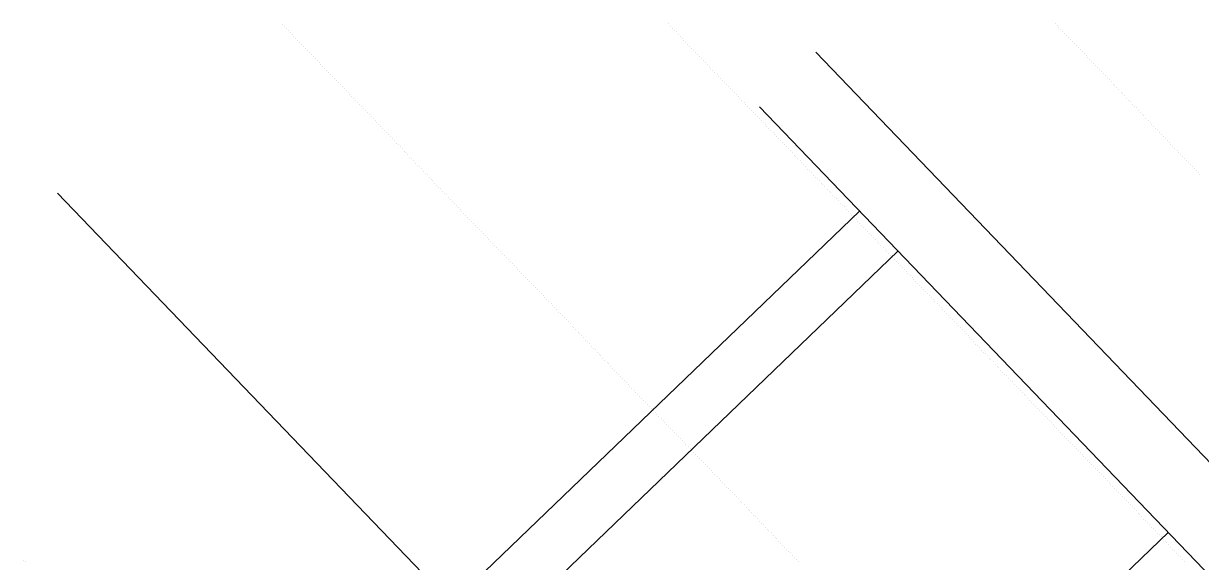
# Model space of a CAD drawing. Header units: metres. Extents: x 2687650.8 to 2687727.1, y 1234407.3 to 1234484.3.
# Drawn here: x 2687684.284 to 2687688.51, y 1234470.254 to 1234472.186 of the extents above; entities that cross this region are included whole.
import ezdxf

# ---------------------------------------------------------------- set-up
doc = ezdxf.new("R2010")
doc.units = ezdxf.units.M
doc.layers.add('PDF_E_Schnitte_1_50', color=7, linetype='Continuous', true_color=0x7f7f7f)
doc.layers.add('PDF_Ebene 2', color=7, linetype='Continuous')

# ---------------------------------------------------------------- blocks, each defined once
blk = doc.blocks.new('A$C1c84ec86')
at = {"layer": 'PDF_E_Schnitte_1_50', "lineweight": 18}
for points in [[(1171.6, 3917.38), (1673.47, 3917.38), (1673.47, 3889.23)], [(1171.6, 3889.23), (1648.49, 3889.23), (1648.49, 3611.73), (1165.46, 3611.73)], [(1223.45, 3611.73), (1223.45, 3889.23)], [(1243.35, 3611.73), (1243.35, 3889.23)], [(1383.27, 3611.73), (1383.27, 3889.23)]]:
    blk.add_lwpolyline(points, dxfattribs=at)
at = {"layer": 'PDF_Ebene 2', "lineweight": 20}
for points in [[(1223.67, 3986.39), (1223.67, 3986.39)], [(1224.72, 3986.39), (1224.72, 3986.39)], [(1225.57, 3986.39), (1225.57, 3986.39)], [(1226.63, 3986.39), (1226.63, 3986.39)], [(1227.69, 3986.39), (1227.69, 3986.39)], [(1228.75, 3986.39), (1228.75, 3986.39)], [(1229.59, 3986.39), (1229.59, 3986.39)], [(1230.65, 3986.39), (1230.65, 3986.39)], [(1231.71, 3986.39), (1231.71, 3986.39)], [(1232.77, 3986.39), (1232.77, 3986.39)], [(1233.62, 3986.39), (1233.62, 3986.39)], [(1234.67, 3986.39), (1234.67, 3986.39)], [(1235.73, 3986.39), (1235.73, 3986.39)], [(1236.58, 3986.39), (1236.58, 3986.39)], [(1237.64, 3986.39), (1237.64, 3986.39)], [(1238.7, 3986.39), (1238.7, 3986.39)], [(1239.75, 3986.39), (1239.75, 3986.39)], [(1240.6, 3986.39), (1240.6, 3986.39)], [(1241.66, 3986.39), (1241.66, 3986.39)], [(1242.72, 3986.39), (1242.72, 3986.39)], [(1243.56, 3986.39), (1243.56, 3986.39)], [(1244.62, 3986.39), (1244.62, 3986.39)], [(1245.68, 3986.39), (1245.68, 3986.39)], [(1246.74, 3986.39), (1246.74, 3986.39)], [(1247.59, 3986.39), (1247.59, 3986.39)], [(1248.64, 3986.39), (1248.64, 3986.39)], [(1249.7, 3986.39), (1249.7, 3986.39)], [(1250.76, 3986.39), (1250.76, 3986.39)], [(1251.61, 3986.39), (1251.61, 3986.39)], [(1252.67, 3986.39), (1252.67, 3986.39)], [(1253.72, 3986.39), (1253.72, 3986.39)], [(1254.57, 3986.39), (1254.57, 3986.39)], [(1255.63, 3986.39), (1255.63, 3986.39)], [(1256.69, 3986.39), (1256.69, 3986.39)], [(1257.75, 3986.39), (1257.75, 3986.39)], [(1258.59, 3986.39), (1258.59, 3986.39)], [(1259.65, 3986.39), (1259.65, 3986.39)], [(1260.71, 3986.39), (1260.71, 3986.39)], [(1261.77, 3986.39), (1261.77, 3986.39)], [(1262.61, 3986.39), (1262.61, 3986.39)], [(1263.67, 3986.39), (1263.67, 3986.39)], [(1264.73, 3986.39), (1264.73, 3986.39)], [(1265.58, 3986.39), (1265.58, 3986.39)], [(1266.64, 3986.39), (1266.64, 3986.39)], [(1267.69, 3986.39), (1267.69, 3986.39)], [(1268.75, 3986.39), (1268.75, 3986.39)], [(1269.6, 3986.39), (1269.6, 3986.39)], [(1270.66, 3986.39), (1270.66, 3986.39)], [(1271.72, 3986.39), (1271.72, 3986.39)], [(1272.77, 3986.39), (1272.77, 3986.39)], [(1273.62, 3986.39), (1273.62, 3986.39)], [(1274.68, 3986.39), (1274.68, 3986.39)], [(1275.74, 3986.39), (1275.74, 3986.39)], [(1276.58, 3986.39), (1276.58, 3986.39)], [(1277.64, 3986.39), (1277.64, 3986.39)], [(1278.7, 3986.39), (1278.7, 3986.39)], [(1279.76, 3986.39), (1279.76, 3986.39)], [(1280.61, 3986.39), (1280.61, 3986.39)], [(1281.66, 3986.39), (1281.66, 3986.39)], [(1282.72, 3986.39), (1282.72, 3986.39)], [(1283.57, 3986.39), (1283.57, 3986.39)], [(1284.63, 3986.39), (1284.63, 3986.39)], [(1285.69, 3986.39), (1285.69, 3986.39)], [(1286.74, 3986.39), (1286.74, 3986.39)], [(1287.59, 3986.39), (1287.59, 3986.39)], [(1288.65, 3986.39), (1288.65, 3986.39)], [(1289.71, 3986.39), (1289.71, 3986.39)], [(1290.77, 3986.39), (1290.77, 3986.39)], [(1291.61, 3986.39), (1291.61, 3986.39)], [(1292.67, 3986.39), (1292.67, 3986.39)], [(1293.73, 3986.39), (1293.73, 3986.39)], [(1294.58, 3986.39), (1294.58, 3986.39)], [(1295.63, 3986.39), (1295.63, 3986.39)], [(1296.69, 3986.39), (1296.69, 3986.39)], [(1297.75, 3986.39), (1297.75, 3986.39)], [(1298.6, 3986.39), (1298.6, 3986.39)], [(1127.57, 3886.27), (1127.57, 3886.27)], [(1128.63, 3886.27), (1128.63, 3886.27)], [(1129.68, 3886.27), (1129.68, 3886.27)], [(1130.74, 3886.27), (1130.74, 3886.27)], [(1131.59, 3886.27), (1131.59, 3886.27)], [(1132.65, 3886.27), (1132.65, 3886.27)], [(1133.71, 3886.27), (1133.71, 3886.27)], [(1134.77, 3886.27), (1134.77, 3886.27)], [(1135.61, 3886.27), (1135.61, 3886.27)], [(1136.67, 3886.27), (1136.67, 3886.27)], [(1137.73, 3886.27), (1137.73, 3886.27)], [(1138.58, 3886.27), (1138.58, 3886.27)], [(1139.63, 3886.27), (1139.63, 3886.27)], [(1140.69, 3886.27), (1140.69, 3886.27)], [(1141.75, 3886.27), (1141.75, 3886.27)], [(1142.6, 3886.27), (1142.6, 3886.27)], [(1143.66, 3886.27), (1143.66, 3886.27)], [(1144.71, 3886.27), (1144.71, 3886.27)], [(1145.56, 3886.27), (1145.56, 3886.27)], [(1146.62, 3886.27), (1146.62, 3886.27)], [(1147.68, 3886.27), (1147.68, 3886.27)], [(1148.74, 3886.27), (1148.74, 3886.27)], [(1149.58, 3886.27), (1149.58, 3886.27)], [(1150.64, 3886.27), (1150.64, 3886.27)], [(1151.7, 3886.27), (1151.7, 3886.27)], [(1152.76, 3886.27), (1152.76, 3886.27)], [(1153.6, 3886.27), (1153.6, 3886.27)], [(1154.66, 3886.27), (1154.66, 3886.27)], [(1155.72, 3886.27), (1155.72, 3886.27)], [(1156.57, 3886.27), (1156.57, 3886.27)], [(1157.63, 3886.27), (1157.63, 3886.27)], [(1158.68, 3886.27), (1158.68, 3886.27)], [(1159.74, 3886.27), (1159.74, 3886.27)], [(1160.59, 3886.27), (1160.59, 3886.27)], [(1161.65, 3886.27), (1161.65, 3886.27)], [(1162.71, 3886.27), (1162.71, 3886.27)], [(1163.76, 3886.27), (1163.76, 3886.27)], [(1164.61, 3886.27), (1164.61, 3886.27)], [(1165.67, 3886.27), (1165.67, 3886.27)], [(1166.73, 3886.27), (1166.73, 3886.27)], [(1167.57, 3886.27), (1167.57, 3886.27)], [(1168.63, 3886.27), (1168.63, 3886.27)], [(1169.69, 3886.27), (1169.69, 3886.27)], [(1170.75, 3886.27), (1170.75, 3886.27)], [(1171.6, 3886.27), (1171.6, 3886.27)], [(1172.65, 3886.27), (1172.65, 3886.27)], [(1173.71, 3886.27), (1173.71, 3886.27)], [(1174.77, 3886.27), (1174.77, 3886.27)], [(1175.62, 3886.27), (1175.62, 3886.27)], [(1176.68, 3886.27), (1176.68, 3886.27)], [(1177.73, 3886.27), (1177.73, 3886.27)], [(1178.58, 3886.27), (1178.58, 3886.27)], [(1179.64, 3886.27), (1179.64, 3886.27)], [(1180.7, 3886.27), (1180.7, 3886.27)], [(1181.76, 3886.27), (1181.76, 3886.27)], [(1182.6, 3886.27), (1182.6, 3886.27)], [(1183.66, 3886.27), (1183.66, 3886.27)], [(1184.72, 3886.27), (1184.72, 3886.27)], [(1185.57, 3886.27), (1185.57, 3886.27)], [(1186.62, 3886.27), (1186.62, 3886.27)], [(1187.68, 3886.27), (1187.68, 3886.27)], [(1188.74, 3886.27), (1188.74, 3886.27)], [(1189.59, 3886.27), (1189.59, 3886.27)], [(1190.65, 3886.27), (1190.65, 3886.27)], [(1191.7, 3886.27), (1191.7, 3886.27)], [(1192.76, 3886.27), (1192.76, 3886.27)], [(1193.61, 3886.27), (1193.61, 3886.27)], [(1194.67, 3886.27), (1194.67, 3886.27)], [(1195.73, 3886.27), (1195.73, 3886.27)], [(1196.57, 3886.27), (1196.57, 3886.27)], [(1197.63, 3886.27), (1197.63, 3886.27)], [(1198.69, 3886.27), (1198.69, 3886.27)], [(1199.75, 3886.27), (1199.75, 3886.27)], [(1200.59, 3886.27), (1200.59, 3886.27)], [(1201.65, 3886.27), (1201.65, 3886.27)], [(1202.71, 3886.27), (1202.71, 3886.27)], [(1203.77, 3886.27), (1203.77, 3886.27)], [(1204.62, 3886.27), (1204.62, 3886.27)], [(1205.67, 3886.27), (1205.67, 3886.27)], [(1206.73, 3886.27), (1206.73, 3886.27)], [(1207.58, 3886.27), (1207.58, 3886.27)], [(1208.64, 3886.27), (1208.64, 3886.27)], [(1209.7, 3886.27), (1209.7, 3886.27)], [(1210.75, 3886.27), (1210.75, 3886.27)], [(1211.6, 3886.27), (1211.6, 3886.27)], [(1212.66, 3886.27), (1212.66, 3886.27)], [(1213.72, 3886.27), (1213.72, 3886.27)], [(1214.56, 3886.27), (1214.56, 3886.27)], [(1215.62, 3886.27), (1215.62, 3886.27)], [(1216.68, 3886.27), (1216.68, 3886.27)], [(1217.74, 3886.27), (1217.74, 3886.27)], [(1218.59, 3886.27), (1218.59, 3886.27)], [(1219.64, 3886.27), (1219.64, 3886.27)], [(1220.7, 3886.27), (1220.7, 3886.27)], [(1221.76, 3886.27), (1221.76, 3886.27)], [(1222.61, 3886.27), (1222.61, 3886.27)], [(1223.67, 3886.27), (1223.67, 3886.27)], [(1224.72, 3886.27), (1224.72, 3886.27)], [(1225.57, 3886.27), (1225.57, 3886.27)], [(1226.63, 3886.27), (1226.63, 3886.27)], [(1227.69, 3886.27), (1227.69, 3886.27)], [(1228.75, 3886.27), (1228.75, 3886.27)], [(1229.59, 3886.27), (1229.59, 3886.27)], [(1230.65, 3886.27), (1230.65, 3886.27)], [(1231.71, 3886.27), (1231.71, 3886.27)], [(1232.77, 3886.27), (1232.77, 3886.27)], [(1233.62, 3886.27), (1233.62, 3886.27)], [(1234.67, 3886.27), (1234.67, 3886.27)], [(1235.73, 3886.27), (1235.73, 3886.27)], [(1236.58, 3886.27), (1236.58, 3886.27)], [(1237.64, 3886.27), (1237.64, 3886.27)], [(1238.7, 3886.27), (1238.7, 3886.27)], [(1239.75, 3886.27), (1239.75, 3886.27)], [(1240.6, 3886.27), (1240.6, 3886.27)], [(1241.66, 3886.27), (1241.66, 3886.27)], [(1242.72, 3886.27), (1242.72, 3886.27)], [(1243.56, 3886.27), (1243.56, 3886.27)], [(1244.62, 3886.27), (1244.62, 3886.27)], [(1245.68, 3886.27), (1245.68, 3886.27)], [(1246.74, 3886.27), (1246.74, 3886.27)], [(1247.59, 3886.27), (1247.59, 3886.27)], [(1248.64, 3886.27), (1248.64, 3886.27)], [(1249.7, 3886.27), (1249.7, 3886.27)], [(1250.76, 3886.27), (1250.76, 3886.27)], [(1251.61, 3886.27), (1251.61, 3886.27)], [(1252.67, 3886.27), (1252.67, 3886.27)], [(1253.72, 3886.27), (1253.72, 3886.27)], [(1254.57, 3886.27), (1254.57, 3886.27)], [(1255.63, 3886.27), (1255.63, 3886.27)], [(1256.69, 3886.27), (1256.69, 3886.27)], [(1257.75, 3886.27), (1257.75, 3886.27)], [(1258.59, 3886.27), (1258.59, 3886.27)], [(1259.65, 3886.27), (1259.65, 3886.27)], [(1260.71, 3886.27), (1260.71, 3886.27)], [(1261.77, 3886.27), (1261.77, 3886.27)], [(1262.61, 3886.27), (1262.61, 3886.27)], [(1263.67, 3886.27), (1263.67, 3886.27)], [(1264.73, 3886.27), (1264.73, 3886.27)], [(1265.58, 3886.27), (1265.58, 3886.27)], [(1266.64, 3886.27), (1266.64, 3886.27)], [(1267.69, 3886.27), (1267.69, 3886.27)], [(1268.75, 3886.27), (1268.75, 3886.27)], [(1269.6, 3886.27), (1269.6, 3886.27)], [(1270.66, 3886.27), (1270.66, 3886.27)], [(1271.72, 3886.27), (1271.72, 3886.27)], [(1272.77, 3886.27), (1272.77, 3886.27)], [(1273.62, 3886.27), (1273.62, 3886.27)], [(1274.68, 3886.27), (1274.68, 3886.27)], [(1275.74, 3886.27), (1275.74, 3886.27)], [(1276.58, 3886.27), (1276.58, 3886.27)], [(1277.64, 3886.27), (1277.64, 3886.27)], [(1278.7, 3886.27), (1278.7, 3886.27)], [(1279.76, 3886.27), (1279.76, 3886.27)], [(1280.61, 3886.27), (1280.61, 3886.27)], [(1281.66, 3886.27), (1281.66, 3886.27)], [(1282.72, 3886.27), (1282.72, 3886.27)], [(1283.57, 3886.27), (1283.57, 3886.27)], [(1284.63, 3886.27), (1284.63, 3886.27)], [(1285.69, 3886.27), (1285.69, 3886.27)], [(1286.74, 3886.27), (1286.74, 3886.27)], [(1287.59, 3886.27), (1287.59, 3886.27)], [(1288.65, 3886.27), (1288.65, 3886.27)], [(1289.71, 3886.27), (1289.71, 3886.27)], [(1290.77, 3886.27), (1290.77, 3886.27)], [(1291.61, 3886.27), (1291.61, 3886.27)], [(1292.67, 3886.27), (1292.67, 3886.27)], [(1293.73, 3886.27), (1293.73, 3886.27)], [(1294.58, 3886.27), (1294.58, 3886.27)], [(1295.63, 3886.27), (1295.63, 3886.27)], [(1296.69, 3886.27), (1296.69, 3886.27)], [(1297.75, 3886.27), (1297.75, 3886.27)], [(1298.6, 3886.27), (1298.6, 3886.27)], [(1299.66, 3886.27), (1299.66, 3886.27)], [(1300.71, 3886.27), (1300.71, 3886.27)], [(1301.77, 3886.27), (1301.77, 3886.27)], [(1302.62, 3886.27), (1302.62, 3886.27)], [(1303.68, 3886.27), (1303.68, 3886.27)], [(1304.74, 3886.27), (1304.74, 3886.27)], [(1305.58, 3886.27), (1305.58, 3886.27)], [(1306.64, 3886.27), (1306.64, 3886.27)], [(1307.7, 3886.27), (1307.7, 3886.27)], [(1308.76, 3886.27), (1308.76, 3886.27)], [(1309.6, 3886.27), (1309.6, 3886.27)], [(1310.66, 3886.27), (1310.66, 3886.27)], [(1311.72, 3886.27), (1311.72, 3886.27)], [(1312.57, 3886.27), (1312.57, 3886.27)], [(1313.63, 3886.27), (1313.63, 3886.27)], [(1314.68, 3886.27), (1314.68, 3886.27)], [(1315.74, 3886.27), (1315.74, 3886.27)], [(1316.59, 3886.27), (1316.59, 3886.27)], [(1317.65, 3886.27), (1317.65, 3886.27)], [(1318.71, 3886.27), (1318.71, 3886.27)], [(1319.76, 3886.27), (1319.76, 3886.27)], [(1320.61, 3886.27), (1320.61, 3886.27)], [(1321.67, 3886.27), (1321.67, 3886.27)], [(1322.73, 3886.27), (1322.73, 3886.27)], [(1323.58, 3886.27), (1323.58, 3886.27)], [(1324.63, 3886.27), (1324.63, 3886.27)], [(1325.69, 3886.27), (1325.69, 3886.27)], [(1326.75, 3886.27), (1326.75, 3886.27)], [(1327.6, 3886.27), (1327.6, 3886.27)], [(1328.66, 3886.27), (1328.66, 3886.27)], [(1329.71, 3886.27), (1329.71, 3886.27)], [(1330.77, 3886.27), (1330.77, 3886.27)], [(1331.62, 3886.27), (1331.62, 3886.27)], [(1332.68, 3886.27), (1332.68, 3886.27)], [(1333.74, 3886.27), (1333.74, 3886.27)], [(1334.58, 3886.27), (1334.58, 3886.27)], [(1335.64, 3886.27), (1335.64, 3886.27)], [(1336.7, 3886.27), (1336.7, 3886.27)], [(1337.76, 3886.27), (1337.76, 3886.27)], [(1338.6, 3886.27), (1338.6, 3886.27)], [(1339.66, 3886.27), (1339.66, 3886.27)], [(1340.72, 3886.27), (1340.72, 3886.27)], [(1341.78, 3886.27), (1341.78, 3886.27)], [(1342.63, 3886.27), (1342.63, 3886.27)], [(1343.68, 3886.27), (1343.68, 3886.27)], [(1344.74, 3886.27), (1344.74, 3886.27)], [(1345.59, 3886.27), (1345.59, 3886.27)], [(1346.65, 3886.27), (1346.65, 3886.27)], [(1347.71, 3886.27), (1347.71, 3886.27)], [(1348.76, 3886.27), (1348.76, 3886.27)], [(1349.61, 3886.27), (1349.61, 3886.27)], [(1350.67, 3886.27), (1350.67, 3886.27)], [(1351.73, 3886.27), (1351.73, 3886.27)], [(1352.57, 3886.27), (1352.57, 3886.27)], [(1353.63, 3886.27), (1353.63, 3886.27)], [(1354.69, 3886.27), (1354.69, 3886.27)], [(1355.75, 3886.27), (1355.75, 3886.27)], [(1356.6, 3886.27), (1356.6, 3886.27)], [(1357.65, 3886.27), (1357.65, 3886.27)], [(1358.71, 3886.27), (1358.71, 3886.27)], [(1359.77, 3886.27), (1359.77, 3886.27)], [(1360.62, 3886.27), (1360.62, 3886.27)], [(1361.68, 3886.27), (1361.68, 3886.27)], [(1362.73, 3886.27), (1362.73, 3886.27)], [(1363.58, 3886.27), (1363.58, 3886.27)], [(1364.64, 3886.27), (1364.64, 3886.27)], [(1365.7, 3886.27), (1365.7, 3886.27)], [(1366.76, 3886.27), (1366.76, 3886.27)], [(1367.6, 3886.27), (1367.6, 3886.27)], [(1368.66, 3886.27), (1368.66, 3886.27)], [(1369.72, 3886.27), (1369.72, 3886.27)], [(1370.78, 3886.27), (1370.78, 3886.27)], [(1371.62, 3886.27), (1371.62, 3886.27)], [(1372.68, 3886.27), (1372.68, 3886.27)], [(1373.74, 3886.27), (1373.74, 3886.27)], [(1374.59, 3886.27), (1374.59, 3886.27)], [(1375.65, 3886.27), (1375.65, 3886.27)], [(1376.7, 3886.27), (1376.7, 3886.27)], [(1377.76, 3886.27), (1377.76, 3886.27)], [(1378.61, 3886.27), (1378.61, 3886.27)], [(1379.67, 3886.27), (1379.67, 3886.27)], [(1380.73, 3886.27), (1380.73, 3886.27)], [(1381.57, 3886.27), (1381.57, 3886.27)], [(1382.63, 3886.27), (1382.63, 3886.27)], [(1383.69, 3886.27), (1383.69, 3886.27)], [(1384.75, 3886.27), (1384.75, 3886.27)], [(1385.59, 3886.27), (1385.59, 3886.27)], [(1386.65, 3886.27), (1386.65, 3886.27)], [(1387.71, 3886.27), (1387.71, 3886.27)], [(1388.77, 3886.27), (1388.77, 3886.27)], [(1389.62, 3886.27), (1389.62, 3886.27)], [(1390.67, 3886.27), (1390.67, 3886.27)], [(1391.73, 3886.27), (1391.73, 3886.27)], [(1392.58, 3886.27), (1392.58, 3886.27)], [(1393.64, 3886.27), (1393.64, 3886.27)], [(1394.7, 3886.27), (1394.7, 3886.27)], [(1031.68, 3786.36), (1031.68, 3786.36)], [(1032.74, 3786.36), (1032.74, 3786.36)], [(1033.59, 3786.36), (1033.59, 3786.36)], [(1034.64, 3786.36), (1034.64, 3786.36)], [(1035.7, 3786.36), (1035.7, 3786.36)], [(1036.76, 3786.36), (1036.76, 3786.36)], [(1037.61, 3786.36), (1037.61, 3786.36)], [(1038.67, 3786.36), (1038.67, 3786.36)], [(1039.73, 3786.36), (1039.73, 3786.36)], [(1040.57, 3786.36), (1040.57, 3786.36)], [(1041.63, 3786.36), (1041.63, 3786.36)], [(1042.69, 3786.36), (1042.69, 3786.36)], [(1043.75, 3786.36), (1043.75, 3786.36)], [(1044.59, 3786.36), (1044.59, 3786.36)], [(1045.65, 3786.36), (1045.65, 3786.36)], [(1046.71, 3786.36), (1046.71, 3786.36)], [(1047.56, 3786.36), (1047.56, 3786.36)], [(1048.62, 3786.36), (1048.62, 3786.36)], [(1049.67, 3786.36), (1049.67, 3786.36)], [(1050.73, 3786.36), (1050.73, 3786.36)], [(1051.58, 3786.36), (1051.58, 3786.36)], [(1052.64, 3786.36), (1052.64, 3786.36)], [(1053.7, 3786.36), (1053.7, 3786.36)], [(1054.75, 3786.36), (1054.75, 3786.36)], [(1055.6, 3786.36), (1055.6, 3786.36)], [(1056.66, 3786.36), (1056.66, 3786.36)], [(1057.72, 3786.36), (1057.72, 3786.36)], [(1058.56, 3786.36), (1058.56, 3786.36)], [(1059.62, 3786.36), (1059.62, 3786.36)], [(1060.68, 3786.36), (1060.68, 3786.36)], [(1061.74, 3786.36), (1061.74, 3786.36)], [(1062.59, 3786.36), (1062.59, 3786.36)], [(1063.64, 3786.36), (1063.64, 3786.36)], [(1064.7, 3786.36), (1064.7, 3786.36)], [(1065.76, 3786.36), (1065.76, 3786.36)], [(1066.61, 3786.36), (1066.61, 3786.36)], [(1067.67, 3786.36), (1067.67, 3786.36)], [(1068.72, 3786.36), (1068.72, 3786.36)], [(1069.57, 3786.36), (1069.57, 3786.36)], [(1070.63, 3786.36), (1070.63, 3786.36)], [(1071.69, 3786.36), (1071.69, 3786.36)], [(1072.75, 3786.36), (1072.75, 3786.36)], [(1073.59, 3786.36), (1073.59, 3786.36)], [(1074.65, 3786.36), (1074.65, 3786.36)], [(1075.71, 3786.36), (1075.71, 3786.36)], [(1076.56, 3786.36), (1076.56, 3786.36)], [(1077.61, 3786.36), (1077.61, 3786.36)], [(1078.67, 3786.36), (1078.67, 3786.36)], [(1079.73, 3786.36), (1079.73, 3786.36)], [(1080.58, 3786.36), (1080.58, 3786.36)], [(1081.64, 3786.36), (1081.64, 3786.36)], [(1082.69, 3786.36), (1082.69, 3786.36)], [(1083.75, 3786.36), (1083.75, 3786.36)], [(1084.6, 3786.36), (1084.6, 3786.36)], [(1085.66, 3786.36), (1085.66, 3786.36)], [(1086.72, 3786.36), (1086.72, 3786.36)], [(1087.56, 3786.36), (1087.56, 3786.36)], [(1088.62, 3786.36), (1088.62, 3786.36)], [(1089.68, 3786.36), (1089.68, 3786.36)], [(1090.74, 3786.36), (1090.74, 3786.36)], [(1091.58, 3786.36), (1091.58, 3786.36)], [(1092.64, 3786.36), (1092.64, 3786.36)], [(1093.7, 3786.36), (1093.7, 3786.36)], [(1094.76, 3786.36), (1094.76, 3786.36)], [(1095.61, 3786.36), (1095.61, 3786.36)], [(1096.66, 3786.36), (1096.66, 3786.36)], [(1097.72, 3786.36), (1097.72, 3786.36)], [(1098.57, 3786.36), (1098.57, 3786.36)], [(1099.63, 3786.36), (1099.63, 3786.36)], [(1100.69, 3786.36), (1100.69, 3786.36)], [(1101.74, 3786.36), (1101.74, 3786.36)], [(1102.59, 3786.36), (1102.59, 3786.36)], [(1103.65, 3786.36), (1103.65, 3786.36)], [(1104.71, 3786.36), (1104.71, 3786.36)], [(1105.77, 3786.36), (1105.77, 3786.36)], [(1106.61, 3786.36), (1106.61, 3786.36)], [(1107.67, 3786.36), (1107.67, 3786.36)], [(1108.73, 3786.36), (1108.73, 3786.36)], [(1109.58, 3786.36), (1109.58, 3786.36)], [(1110.63, 3786.36), (1110.63, 3786.36)], [(1111.69, 3786.36), (1111.69, 3786.36)], [(1112.75, 3786.36), (1112.75, 3786.36)], [(1113.6, 3786.36), (1113.6, 3786.36)], [(1114.66, 3786.36), (1114.66, 3786.36)], [(1115.71, 3786.36), (1115.71, 3786.36)], [(1116.56, 3786.36), (1116.56, 3786.36)], [(1117.62, 3786.36), (1117.62, 3786.36)], [(1118.68, 3786.36), (1118.68, 3786.36)], [(1119.74, 3786.36), (1119.74, 3786.36)], [(1120.58, 3786.36), (1120.58, 3786.36)], [(1121.64, 3786.36), (1121.64, 3786.36)], [(1122.7, 3786.36), (1122.7, 3786.36)], [(1123.76, 3786.36), (1123.76, 3786.36)], [(1124.6, 3786.36), (1124.6, 3786.36)], [(1125.66, 3786.36), (1125.66, 3786.36)], [(1126.72, 3786.36), (1126.72, 3786.36)], [(1127.57, 3786.36), (1127.57, 3786.36)], [(1128.63, 3786.36), (1128.63, 3786.36)], [(1129.68, 3786.36), (1129.68, 3786.36)], [(1130.74, 3786.36), (1130.74, 3786.36)], [(1131.59, 3786.36), (1131.59, 3786.36)], [(1132.65, 3786.36), (1132.65, 3786.36)], [(1133.71, 3786.36), (1133.71, 3786.36)], [(1134.77, 3786.36), (1134.77, 3786.36)], [(1135.61, 3786.36), (1135.61, 3786.36)], [(1136.67, 3786.36), (1136.67, 3786.36)], [(1137.73, 3786.36), (1137.73, 3786.36)], [(1138.58, 3786.36), (1138.58, 3786.36)], [(1139.63, 3786.36), (1139.63, 3786.36)], [(1140.69, 3786.36), (1140.69, 3786.36)], [(1141.75, 3786.36), (1141.75, 3786.36)], [(1142.6, 3786.36), (1142.6, 3786.36)], [(1143.66, 3786.36), (1143.66, 3786.36)], [(1144.71, 3786.36), (1144.71, 3786.36)], [(1145.56, 3786.36), (1145.56, 3786.36)], [(1146.62, 3786.36), (1146.62, 3786.36)], [(1147.68, 3786.36), (1147.68, 3786.36)], [(1148.74, 3786.36), (1148.74, 3786.36)], [(1149.58, 3786.36), (1149.58, 3786.36)], [(1150.64, 3786.36), (1150.64, 3786.36)], [(1151.7, 3786.36), (1151.7, 3786.36)], [(1152.76, 3786.36), (1152.76, 3786.36)], [(1153.6, 3786.36), (1153.6, 3786.36)], [(1154.66, 3786.36), (1154.66, 3786.36)], [(1155.72, 3786.36), (1155.72, 3786.36)], [(1156.57, 3786.36), (1156.57, 3786.36)], [(1157.63, 3786.36), (1157.63, 3786.36)], [(1158.68, 3786.36), (1158.68, 3786.36)], [(1159.74, 3786.36), (1159.74, 3786.36)], [(1160.59, 3786.36), (1160.59, 3786.36)], [(1161.65, 3786.36), (1161.65, 3786.36)], [(1162.71, 3786.36), (1162.71, 3786.36)], [(1163.76, 3786.36), (1163.76, 3786.36)], [(1164.61, 3786.36), (1164.61, 3786.36)], [(1165.67, 3786.36), (1165.67, 3786.36)], [(1166.73, 3786.36), (1166.73, 3786.36)], [(1167.57, 3786.36), (1167.57, 3786.36)], [(1168.63, 3786.36), (1168.63, 3786.36)], [(1169.69, 3786.36), (1169.69, 3786.36)], [(1170.75, 3786.36), (1170.75, 3786.36)], [(1171.6, 3786.36), (1171.6, 3786.36)], [(1172.65, 3786.36), (1172.65, 3786.36)], [(1173.71, 3786.36), (1173.71, 3786.36)], [(1174.77, 3786.36), (1174.77, 3786.36)], [(1175.62, 3786.36), (1175.62, 3786.36)], [(1176.68, 3786.36), (1176.68, 3786.36)], [(1177.73, 3786.36), (1177.73, 3786.36)], [(1178.58, 3786.36), (1178.58, 3786.36)], [(1179.64, 3786.36), (1179.64, 3786.36)], [(1180.7, 3786.36), (1180.7, 3786.36)], [(1181.76, 3786.36), (1181.76, 3786.36)], [(1182.6, 3786.36), (1182.6, 3786.36)], [(1183.66, 3786.36), (1183.66, 3786.36)], [(1184.72, 3786.36), (1184.72, 3786.36)], [(1185.57, 3786.36), (1185.57, 3786.36)], [(1186.62, 3786.36), (1186.62, 3786.36)], [(1187.68, 3786.36), (1187.68, 3786.36)], [(1188.74, 3786.36), (1188.74, 3786.36)], [(1189.59, 3786.36), (1189.59, 3786.36)], [(1190.65, 3786.36), (1190.65, 3786.36)], [(1191.7, 3786.36), (1191.7, 3786.36)], [(1192.76, 3786.36), (1192.76, 3786.36)], [(1193.61, 3786.36), (1193.61, 3786.36)], [(1194.67, 3786.36), (1194.67, 3786.36)], [(1195.73, 3786.36), (1195.73, 3786.36)], [(1196.57, 3786.36), (1196.57, 3786.36)], [(1197.63, 3786.36), (1197.63, 3786.36)], [(1198.69, 3786.36), (1198.69, 3786.36)], [(1199.75, 3786.36), (1199.75, 3786.36)], [(1200.59, 3786.36), (1200.59, 3786.36)], [(1201.65, 3786.36), (1201.65, 3786.36)], [(1202.71, 3786.36), (1202.71, 3786.36)], [(1203.77, 3786.36), (1203.77, 3786.36)], [(1204.62, 3786.36), (1204.62, 3786.36)], [(1205.67, 3786.36), (1205.67, 3786.36)], [(1206.73, 3786.36), (1206.73, 3786.36)], [(1207.58, 3786.36), (1207.58, 3786.36)], [(1208.64, 3786.36), (1208.64, 3786.36)], [(1209.7, 3786.36), (1209.7, 3786.36)], [(1210.75, 3786.36), (1210.75, 3786.36)], [(1211.6, 3786.36), (1211.6, 3786.36)], [(1212.66, 3786.36), (1212.66, 3786.36)], [(1213.72, 3786.36), (1213.72, 3786.36)], [(1214.56, 3786.36), (1214.56, 3786.36)], [(1215.62, 3786.36), (1215.62, 3786.36)], [(1216.68, 3786.36), (1216.68, 3786.36)], [(1217.74, 3786.36), (1217.74, 3786.36)], [(1218.59, 3786.36), (1218.59, 3786.36)], [(1219.64, 3786.36), (1219.64, 3786.36)], [(1220.7, 3786.36), (1220.7, 3786.36)], [(1221.76, 3786.36), (1221.76, 3786.36)], [(1222.61, 3786.36), (1222.61, 3786.36)], [(1223.67, 3786.36), (1223.67, 3786.36)], [(1224.72, 3786.36), (1224.72, 3786.36)], [(1225.57, 3786.36), (1225.57, 3786.36)], [(1226.63, 3786.36), (1226.63, 3786.36)], [(1227.69, 3786.36), (1227.69, 3786.36)], [(1228.75, 3786.36), (1228.75, 3786.36)], [(1229.59, 3786.36), (1229.59, 3786.36)], [(1230.65, 3786.36), (1230.65, 3786.36)], [(1231.71, 3786.36), (1231.71, 3786.36)], [(1232.77, 3786.36), (1232.77, 3786.36)], [(1233.62, 3786.36), (1233.62, 3786.36)], [(1234.67, 3786.36), (1234.67, 3786.36)], [(1235.73, 3786.36), (1235.73, 3786.36)], [(1236.58, 3786.36), (1236.58, 3786.36)], [(1237.64, 3786.36), (1237.64, 3786.36)], [(1238.7, 3786.36), (1238.7, 3786.36)], [(1239.75, 3786.36), (1239.75, 3786.36)], [(1240.6, 3786.36), (1240.6, 3786.36)], [(1241.66, 3786.36), (1241.66, 3786.36)], [(1242.72, 3786.36), (1242.72, 3786.36)], [(1243.56, 3786.36), (1243.56, 3786.36)], [(1244.62, 3786.36), (1244.62, 3786.36)], [(1245.68, 3786.36), (1245.68, 3786.36)], [(1246.74, 3786.36), (1246.74, 3786.36)], [(1247.59, 3786.36), (1247.59, 3786.36)], [(1248.64, 3786.36), (1248.64, 3786.36)], [(1249.7, 3786.36), (1249.7, 3786.36)], [(1250.76, 3786.36), (1250.76, 3786.36)], [(1251.61, 3786.36), (1251.61, 3786.36)], [(1252.67, 3786.36), (1252.67, 3786.36)], [(1253.72, 3786.36), (1253.72, 3786.36)], [(1254.57, 3786.36), (1254.57, 3786.36)], [(1255.63, 3786.36), (1255.63, 3786.36)], [(1256.69, 3786.36), (1256.69, 3786.36)], [(1257.75, 3786.36), (1257.75, 3786.36)], [(1258.59, 3786.36), (1258.59, 3786.36)], [(1259.65, 3786.36), (1259.65, 3786.36)], [(1260.71, 3786.36), (1260.71, 3786.36)], [(1261.77, 3786.36), (1261.77, 3786.36)], [(1262.61, 3786.36), (1262.61, 3786.36)], [(1263.67, 3786.36), (1263.67, 3786.36)], [(1264.73, 3786.36), (1264.73, 3786.36)], [(1265.58, 3786.36), (1265.58, 3786.36)], [(1266.64, 3786.36), (1266.64, 3786.36)], [(1267.69, 3786.36), (1267.69, 3786.36)], [(1268.75, 3786.36), (1268.75, 3786.36)], [(1269.6, 3786.36), (1269.6, 3786.36)], [(1270.66, 3786.36), (1270.66, 3786.36)], [(1271.72, 3786.36), (1271.72, 3786.36)], [(1272.77, 3786.36), (1272.77, 3786.36)], [(1273.62, 3786.36), (1273.62, 3786.36)], [(1274.68, 3786.36), (1274.68, 3786.36)], [(1275.74, 3786.36), (1275.74, 3786.36)], [(1276.58, 3786.36), (1276.58, 3786.36)], [(1277.64, 3786.36), (1277.64, 3786.36)], [(1278.7, 3786.36), (1278.7, 3786.36)], [(1279.76, 3786.36), (1279.76, 3786.36)], [(1280.61, 3786.36), (1280.61, 3786.36)], [(1281.66, 3786.36), (1281.66, 3786.36)], [(1282.72, 3786.36), (1282.72, 3786.36)], [(1283.57, 3786.36), (1283.57, 3786.36)], [(1284.63, 3786.36), (1284.63, 3786.36)], [(1285.69, 3786.36), (1285.69, 3786.36)], [(1286.74, 3786.36), (1286.74, 3786.36)], [(1287.59, 3786.36), (1287.59, 3786.36)], [(1288.65, 3786.36), (1288.65, 3786.36)], [(1289.71, 3786.36), (1289.71, 3786.36)], [(1290.77, 3786.36), (1290.77, 3786.36)], [(1291.61, 3786.36), (1291.61, 3786.36)], [(1292.67, 3786.36), (1292.67, 3786.36)], [(1293.73, 3786.36), (1293.73, 3786.36)], [(1294.58, 3786.36), (1294.58, 3786.36)], [(1295.63, 3786.36), (1295.63, 3786.36)], [(1296.69, 3786.36), (1296.69, 3786.36)], [(1297.75, 3786.36), (1297.75, 3786.36)], [(1298.6, 3786.36), (1298.6, 3786.36)], [(1019.4, 3686.24), (2131.1, 3686.24)], [(1105.77, 3586.33), (1105.77, 3586.33)], [(1106.61, 3586.33), (1106.61, 3586.33)]]:
    blk.add_lwpolyline(points, dxfattribs=at)

msp = doc.modelspace()

# ---------------------------------------------------------------- block references
at = {"xscale": 0.01, "yscale": 0.01, "zscale": 0.01, "rotation": 313.8734409291175}
msp.add_blockref('A$C1c84ec86', (2687650.7677, 1234453.3784), dxfattribs=at)

doc.saveas('drawing.dxf')
